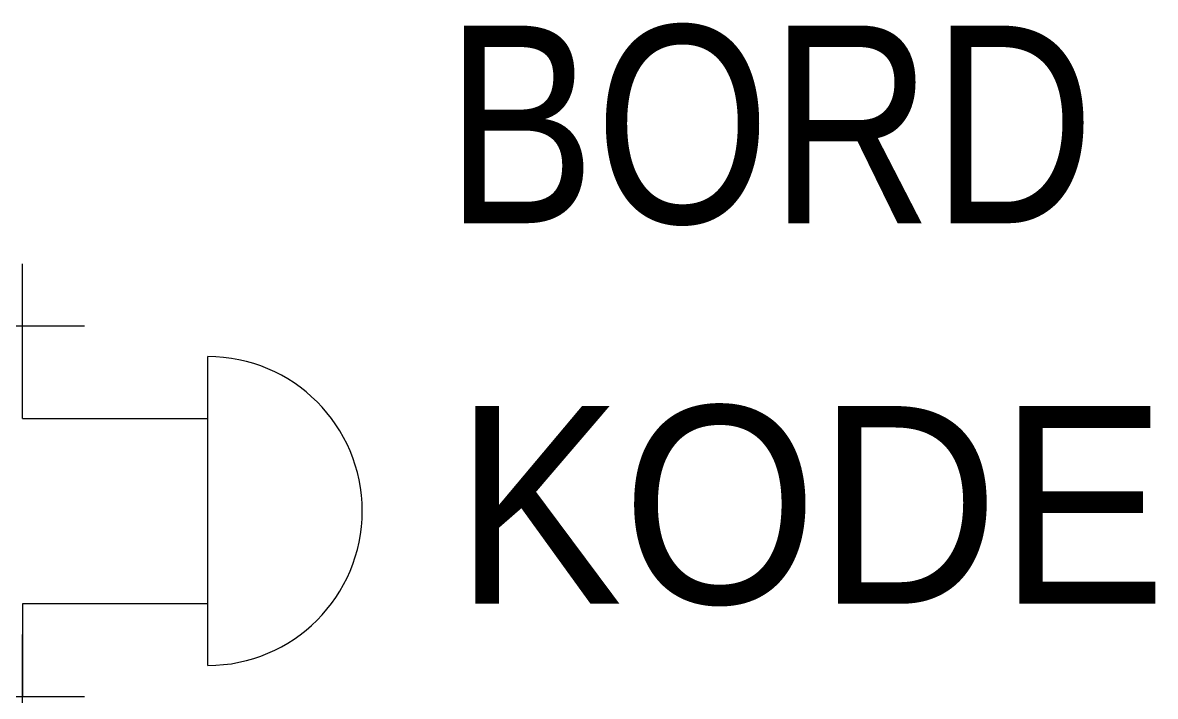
# Model space of a CAD drawing. Extents: x 105 to 123.3, y 210 to 220.9.
import ezdxf

# ---------------------------------------------------------------- set-up
doc = ezdxf.new("R2010")
doc.units = 0
doc.header["$PDMODE"] = 2
doc.linetypes.add('DASHED', pattern=[0])
for name, color, linetype in [('1', 8, 'CONTINUOUS'), ('11', 30, 'DASHED'), ('12', 30, 'DASHED'), ('3', 30, 'CONTINUOUS'), ('C', 7, 'CONTINUOUS')]:
    doc.layers.add(name, color=color, linetype=linetype)

msp = doc.modelspace()

# ---------------------------------------------------------------- linework, layer by layer
at = {"layer": '1', "color": 0}
for p, q in [((105, 214.5), (105, 216)), ((105, 214.5), (108, 214.5)), ((105, 211.5), (105, 210)), ((108, 211.5), (105, 211.5))]:
    msp.add_line(p, q, dxfattribs=at)
at = {"layer": '3', "color": 0}
msp.add_line((108, 210.5), (108, 215.5), dxfattribs=at)
msp.add_arc((108, 213), 2.5, 270, 90, dxfattribs=at)
at = {"layer": 'C', "color": 0}
for p in [(105, 216), (105, 210)]:
    msp.add_point(p, dxfattribs=at)

# ---------------------------------------------------------------- texts
at = {"layer": '11', "color": 0, "width": 0.85}
msp.add_attdef('BORD', (111.848, 217.659), '', height=3.2, dxfattribs=at)
at = {"layer": '12', "color": 0, "width": 0.95}
msp.add_attdef('KODE', (112, 211.5), '-H', height=3.2, dxfattribs=at)

doc.saveas('drawing.dxf')
